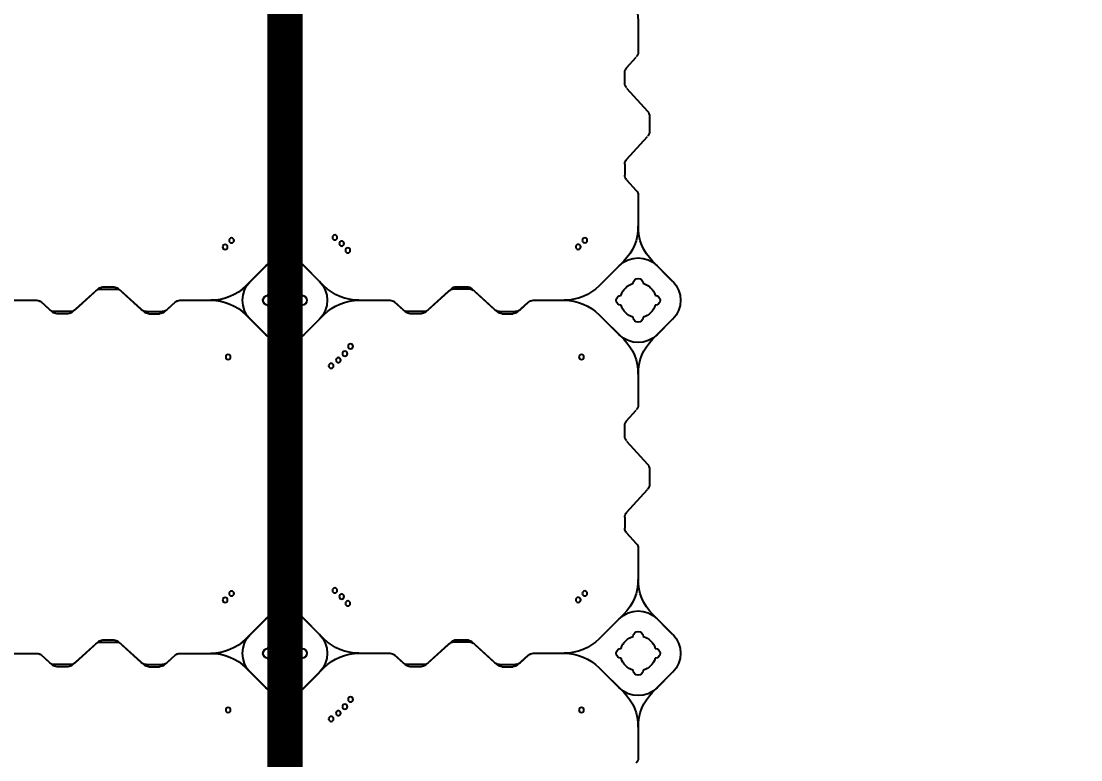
# Model space of a CAD drawing. Header units: millimetres. Extents: x -1612139 to -1260738, y 1141106 to 1536160.
# Drawn here: x -1323392 to -1321892, y 1265661 to 1266707 of the extents above; entities that cross this region are included whole.
import ezdxf

# ---------------------------------------------------------------- set-up
doc = ezdxf.new("R2010")
doc.units = ezdxf.units.MM
doc.header["$LTSCALE"] = 10
doc.layers.get('0').update_dxf_attribs({"linetype": 'CONTINUOUS'})
doc.layers.get('DEFPOINTS').update_dxf_attribs({"linetype": 'CONTINUOUS'})
doc.layers.add('W-FLOAT_BOWL浮筒', color=253, linetype='CONTINUOUS')
doc.styles.add('STANDARD_T3', font='simplex.shx', dxfattribs={"width": 0.7, "bigfont": 'gbcbig.shx'})
doc.dimstyles.new('W&&200', dxfattribs={"dimtxt": 700, "dimasz": 200, "dimexe": 500, "dimexo": 600, "dimgap": 200, "dimtad": 1, "dimdec": 0, "dimzin": 0, "dimdsep": 46, "dimtxsty": 'STANDARD_T3', "dimcen": 0.09, "dimclrd": 1, "dimclre": 1, "dimclrt": 7, "dimazin": 2, "dimtfac": 1, "dimtdec": 0, "dimtix": 1, "dimtmove": 2, "dimatfit": 3, "dimfxl": 100, "dimtolj": 1, "dimtzin": 0, "dimarcsym": 0})

# ---------------------------------------------------------------- blocks, each defined once
blk = doc.blocks.new('蓝色')
at = {"layer": 'W-FLOAT_BOWL浮筒', "color": 5}
for p, q in [((10006.3, -9894.9), (10006.3, -9850.9)), ((10006.3, -9894.9), (10006.3, -9851.1)), ((9951.1, -9979.1), (9985.8, -9944.4)), ((9957.5, -9972.8), (9985.8, -9944.5)), ((10061.6, -9979.1), (10026.8, -9944.4)), ((10055.2, -9972.8), (10026.8, -9944.5)), ((9979.5, -9950.8), (9951.2, -9979.1)), ((9957.5, -9972.7), (9979.4, -9950.8)), ((10033.2, -9950.8), (10055.2, -9972.7)), ((10033.2, -9950.8), (10061.5, -9979.1)), ((9673.5, -9986.2), (9661.6, -9997)), ((9677, -9983.2), (9661.8, -9997)), ((9702.5, -9983.6), (9680.2, -9983.6)), ((9699, -9980.6), (9683.7, -9980.6)), ((9705.7, -9983.2), (9738.5, -10013)), ((9709.2, -9986.2), (9742, -10016)), ((9803.5, -9986.2), (9770.7, -10016)), ((9807, -9983.2), (9774.2, -10013)), ((9810.2, -9983.6), (9832.5, -9983.6)), ((9813.7, -9980.6), (9829, -9980.6)), ((9835.7, -9983.2), (9850.9, -9997)), ((9839.2, -9986.2), (9851.1, -9997)), ((9610.9, -9999.6), (9655.1, -9999.6)), ((9610.9, -9999.6), (9654.9, -9999.6)), ((9857.6, -9999.6), (9901.6, -9999.6)), ((9857.8, -9999.6), (9901.6, -9999.6)), ((9745.2, -10015.6), (9767.5, -10015.6)), ((9748.7, -10018.6), (9764, -10018.6)), ((9985.8, -10054.9), (9951.1, -10020.1)), ((9979.5, -10048.4), (9951.2, -10020.1)), ((9979.4, -10048.4), (9957.5, -10026.5)), ((9957.5, -10026.5), (9985.8, -10054.8)), ((10026.8, -10054.9), (10061.6, -10020.1)), ((10055.2, -10026.5), (10026.8, -10054.8)), ((10033.2, -10048.4), (10061.5, -10020.1)), ((10055.2, -10026.5), (10033.2, -10048.4)), ((10006.3, -10148.4), (10006.3, -10104.2)), ((10006.3, -10148.2), (10006.3, -10104.2)), ((9992.9, -10166.8), (10003.7, -10154.9)), ((9989.9, -10170.3), (10003.7, -10155.1)), ((9987.3, -10192.3), (9987.3, -10177)), ((9990.3, -10195.8), (9990.3, -10173.5)), ((9989.9, -10199), (10019.7, -10231.8)), ((9992.9, -10202.5), (10022.7, -10235.3)), ((10022.3, -10260.8), (10022.3, -10238.5)), ((10025.3, -10257.3), (10025.3, -10242)), ((9989.9, -10300.3), (10019.7, -10267.5)), ((9992.9, -10296.8), (10022.7, -10264)), ((9990.3, -10303.5), (9990.3, -10325.8)), ((9987.3, -10307), (9987.3, -10322.3)), ((9989.9, -10329), (10003.7, -10344.2)), ((9992.9, -10332.5), (10003.7, -10344.4)), ((10006.3, -10394.9), (10006.3, -10350.9)), ((10006.3, -10394.9), (10006.3, -10351.1)), ((9951.1, -10479.1), (9985.8, -10444.4)), ((9979.5, -10450.8), (9951.2, -10479.1)), ((9957.5, -10472.8), (9985.8, -10444.5)), ((9957.5, -10472.7), (9979.4, -10450.8)), ((10061.6, -10479.1), (10026.8, -10444.4)), ((10055.2, -10472.8), (10026.8, -10444.5)), ((10033.2, -10450.8), (10055.2, -10472.7)), ((10033.2, -10450.8), (10061.5, -10479.1)), ((9677, -10483.2), (9661.8, -10497)), ((9702.5, -10483.6), (9680.2, -10483.6)), ((9699, -10480.6), (9683.7, -10480.6)), ((9705.7, -10483.2), (9738.5, -10513)), ((9807, -10483.2), (9774.2, -10513)), ((9810.2, -10483.6), (9832.5, -10483.6)), ((9813.7, -10480.6), (9829, -10480.6)), ((9835.7, -10483.2), (9850.9, -10497)), ((9610.9, -10499.6), (9655.1, -10499.6)), ((9610.9, -10499.6), (9654.9, -10499.6)), ((9673.5, -10486.2), (9661.6, -10497)), ((9709.2, -10486.2), (9742, -10516)), ((9803.5, -10486.2), (9770.7, -10516)), ((9839.2, -10486.2), (9851.1, -10497)), ((9857.6, -10499.6), (9901.6, -10499.6)), ((9857.8, -10499.6), (9901.6, -10499.6)), ((9745.2, -10515.6), (9767.5, -10515.6)), ((9748.7, -10518.6), (9764, -10518.6)), ((9985.8, -10554.9), (9951.1, -10520.1)), ((9979.5, -10548.4), (9951.2, -10520.1)), ((9979.4, -10548.4), (9957.5, -10526.5)), ((9957.5, -10526.5), (9985.8, -10554.8)), ((10026.8, -10554.9), (10061.6, -10520.1)), ((10055.2, -10526.5), (10026.8, -10554.8)), ((10033.2, -10548.4), (10061.5, -10520.1)), ((10055.2, -10526.5), (10033.2, -10548.4)), ((10006.3, -10648.4), (10006.3, -10604.2)), ((10006.3, -10648.2), (10006.3, -10604.2)), ((9989.9, -10670.3), (10003.7, -10655.1)), ((9992.9, -10666.8), (10003.7, -10654.9)), ((9987.3, -10692.3), (9987.3, -10677)), ((9990.3, -10695.8), (9990.3, -10673.5)), ((9989.9, -10699), (10019.7, -10731.8)), ((9992.9, -10702.5), (10022.7, -10735.3)), ((10022.3, -10760.8), (10022.3, -10738.5)), ((10025.3, -10757.3), (10025.3, -10742)), ((9989.9, -10800.3), (10019.7, -10767.5)), ((9992.9, -10796.8), (10022.7, -10764)), ((9987.3, -10807), (9987.3, -10822.3)), ((9990.3, -10803.5), (9990.3, -10825.8)), ((9989.9, -10829), (10003.7, -10844.2)), ((9992.9, -10832.5), (10003.7, -10844.4)), ((10006.3, -10894.9), (10006.3, -10850.9)), ((10006.3, -10894.9), (10006.3, -10851.1))]:
    blk.add_line(p, q, dxfattribs=at)
for centre in [(9926, -9919.3), (9921.6, -10075.2), (9930.8, -10084.4), (9926, -10419.3), (9921.6, -10575.2), (9930.8, -10584.4)]:
    blk.add_circle(centre, 3.5, dxfattribs=at)
for centre, radius, start, end in [((9996.3, -9850.9), 10, 0, 42.2737), ((9996.3, -9851.1), 10, 0, 42.2737), ((9936.3, -9894.9), 70, 315, 0), ((9936.3, -9895), 70, 315, 0), ((10076.3, -9894.9), 70, 180, 225), ((10076.3, -9895), 70, 180, 225), ((10006.3, -9977.7), 38, 45, 135), ((10006.4, -9977.7), 38, 45, 135), ((9984.4, -9999.6), 38, 135, 225), ((9984.4, -9999.7), 38, 135, 225), ((10006.3, -9975.6), 7, 0, 180), ((10006.3, -9975.6), 7, 0, 180), ((10006.3, -9975.6), 7, 0, 180), ((10006.3, -9975.6), 7, 0, 180), ((10028.3, -9999.6), 38, 315, 45), ((10028.3, -9999.7), 38, 315, 45), ((9680.2, -9993.6), 10, 90, 132.2737), ((9683.7, -9990.6), 10, 90, 132.2737), ((9699, -9990.6), 10, 47.7263, 90), ((9702.5, -9993.6), 10, 47.7263, 90), ((9810.2, -9993.6), 10, 90, 132.2737), ((9813.7, -9990.6), 10, 90, 132.2737), ((9829, -9990.6), 10, 47.7263, 90), ((9832.5, -9993.6), 10, 47.7263, 90), ((9901.6, -9929.6), 70, 270, 315), ((9901.7, -9929.6), 70, 270, 315), ((10006.3, -9999.6), 25, 106.2602, 163.7398), ((10006.3, -9999.6), 25, 106.2602, 163.7398), ((10006.3, -9999.6), 25, 106.2602, 163.7398), ((10006.3, -9999.6), 25, 106.2602, 163.7398), ((10006.3, -9999.6), 25, 16.2602, 73.7398), ((10006.3, -9999.6), 25, 16.2602, 73.7398), ((10006.3, -9999.6), 25, 16.2602, 73.7398), ((10006.3, -9999.6), 25, 16.2602, 73.7398), ((9654.9, -9989.6), 10, 270, 312.2737), ((9655.1, -9989.6), 10, 270, 312.2737), ((9857.6, -9989.6), 10, 227.7263, 270), ((9857.8, -9989.6), 10, 227.7263, 270), ((9901.6, -10069.6), 70, 45, 90), ((9901.7, -10069.6), 70, 45, 90), ((9982.3, -9999.6), 7, 90, 270), ((9982.3, -9999.6), 7, 90, 270), ((9982.3, -9999.6), 7, 90, 270), ((9982.3, -9999.6), 7, 90, 270), ((10030.3, -9999.6), 7, 270, 90), ((10030.3, -9999.6), 7, 270, 90), ((10030.3, -9999.6), 7, 270, 90), ((10030.3, -9999.6), 7, 270, 90), ((9745.2, -10005.6), 10, 227.7263, 270), ((9748.7, -10008.6), 10, 227.7263, 270), ((9764, -10008.6), 10, 270, 312.2737), ((9767.5, -10005.6), 10, 270, 312.2737), ((10006.3, -9999.6), 25, 196.2602, 253.7398), ((10006.3, -9999.6), 25, 196.2602, 253.7398), ((10006.3, -9999.6), 25, 196.2602, 253.7398), ((10006.3, -9999.6), 25, 196.2602, 253.7398), ((10006.3, -9999.6), 25, 286.2602, 343.7398), ((10006.3, -9999.6), 25, 286.2602, 343.7398), ((10006.3, -9999.6), 25, 286.2602, 343.7398), ((10006.3, -9999.6), 25, 286.2602, 343.7398), ((10006.3, -10023.6), 7, 180, 0), ((10006.3, -10023.6), 7, 180, 0), ((10006.3, -10023.6), 7, 180, 0), ((10006.3, -10023.6), 7, 180, 0), ((10006.3, -10021.6), 38, 225, 315), ((10006.4, -10021.6), 38, 225, 315), ((9936.3, -10104.3), 70, 0, 45), ((9936.3, -10104.3), 70, 0, 45), ((10076.3, -10104.3), 70, 135, 180), ((10076.3, -10104.3), 70, 135, 180), ((9996.3, -10148.2), 10, 317.7263, 0), ((9996.3, -10148.4), 10, 317.7263, 0), ((10000.3, -10173.5), 10, 137.7263, 180), ((9997.3, -10177), 10, 137.7263, 180), ((9997.3, -10192.3), 10, 180, 222.2737), ((10000.3, -10195.8), 10, 180, 222.2737), ((10012.3, -10238.5), 10, 0, 42.2737), ((10015.3, -10242), 10, 0, 42.2737), ((10015.3, -10257.3), 10, 317.7263, 0), ((10012.3, -10260.8), 10, 317.7263, 0), ((9997.3, -10307), 10, 137.7263, 180), ((10000.3, -10303.5), 10, 137.7263, 180), ((9997.3, -10322.3), 10, 180, 222.2737), ((10000.3, -10325.8), 10, 180, 222.2737), ((9996.3, -10350.9), 10, 0, 42.2737), ((9996.3, -10351.1), 10, 0, 42.2737), ((9936.3, -10394.9), 70, 315, 0), ((9936.3, -10395), 70, 315, 0), ((10076.3, -10394.9), 70, 180, 225), ((10076.3, -10395), 70, 180, 225), ((10006.3, -10477.7), 38, 45, 135), ((10006.4, -10477.7), 38, 45, 135), ((10006.3, -10475.6), 7, 0, 180), ((10006.3, -10475.6), 7, 0, 180), ((10006.3, -10475.6), 7, 0, 180), ((10006.3, -10475.6), 7, 0, 180), ((9680.2, -10493.6), 10, 90, 132.2737), ((9683.7, -10490.6), 10, 90, 132.2737), ((9699, -10490.6), 10, 47.7263, 90), ((9702.5, -10493.6), 10, 47.7263, 90), ((9810.2, -10493.6), 10, 90, 132.2737), ((9813.7, -10490.6), 10, 90, 132.2737), ((9829, -10490.6), 10, 47.7263, 90), ((9832.5, -10493.6), 10, 47.7263, 90), ((9901.6, -10429.6), 70, 270, 315), ((9901.7, -10429.6), 70, 270, 315), ((9984.4, -10499.6), 38, 135, 225), ((9984.4, -10499.7), 38, 135, 225), ((10006.3, -10499.6), 25, 106.2602, 163.7398), ((10006.3, -10499.6), 25, 106.2602, 163.7398), ((10006.3, -10499.6), 25, 106.2602, 163.7398), ((10006.3, -10499.6), 25, 106.2602, 163.7398), ((10006.3, -10499.6), 25, 16.2602, 73.7398), ((10006.3, -10499.6), 25, 16.2602, 73.7398), ((10006.3, -10499.6), 25, 16.2602, 73.7398), ((10006.3, -10499.6), 25, 16.2602, 73.7398), ((10028.3, -10499.6), 38, 315, 45), ((10028.3, -10499.7), 38, 315, 45), ((9654.9, -10489.6), 10, 270, 312.2737), ((9655.1, -10489.6), 10, 270, 312.2737), ((9857.6, -10489.6), 10, 227.7263, 270), ((9857.8, -10489.6), 10, 227.7263, 270), ((9901.6, -10569.6), 70, 45, 90), ((9901.7, -10569.6), 70, 45, 90), ((9982.3, -10499.6), 7, 90, 270), ((9982.3, -10499.6), 7, 90, 270), ((9982.3, -10499.6), 7, 90, 270), ((9982.3, -10499.6), 7, 90, 270), ((10030.3, -10499.6), 7, 270, 90), ((10030.3, -10499.6), 7, 270, 90), ((10030.3, -10499.6), 7, 270, 90), ((10030.3, -10499.6), 7, 270, 90), ((9745.2, -10505.6), 10, 227.7263, 270), ((9767.5, -10505.6), 10, 270, 312.2737), ((10006.3, -10499.6), 25, 196.2602, 253.7398), ((10006.3, -10499.6), 25, 196.2602, 253.7398), ((10006.3, -10499.6), 25, 196.2602, 253.7398), ((10006.3, -10499.6), 25, 196.2602, 253.7398), ((10006.3, -10499.6), 25, 286.2602, 343.7398), ((10006.3, -10499.6), 25, 286.2602, 343.7398), ((10006.3, -10499.6), 25, 286.2602, 343.7398), ((10006.3, -10499.6), 25, 286.2602, 343.7398), ((9748.7, -10508.6), 10, 227.7263, 270), ((9764, -10508.6), 10, 270, 312.2737), ((10006.3, -10523.6), 7, 180, 0), ((10006.3, -10523.6), 7, 180, 0), ((10006.3, -10523.6), 7, 180, 0), ((10006.3, -10523.6), 7, 180, 0), ((10006.3, -10521.6), 38, 225, 315), ((10006.4, -10521.6), 38, 225, 315), ((9936.3, -10604.3), 70, 0, 45), ((9936.3, -10604.3), 70, 0, 45), ((10076.3, -10604.3), 70, 135, 180), ((10076.3, -10604.3), 70, 135, 180), ((9996.3, -10648.2), 10, 317.7263, 0), ((9996.3, -10648.4), 10, 317.7263, 0), ((9997.3, -10677), 10, 137.7263, 180), ((10000.3, -10673.5), 10, 137.7263, 180), ((9997.3, -10692.3), 10, 180, 222.2737), ((10000.3, -10695.8), 10, 180, 222.2737), ((10012.3, -10738.5), 10, 0, 42.2737), ((10015.3, -10742), 10, 0, 42.2737), ((10012.3, -10760.8), 10, 317.7263, 0), ((10015.3, -10757.3), 10, 317.7263, 0), ((10000.3, -10803.5), 10, 137.7263, 180), ((9997.3, -10807), 10, 137.7263, 180), ((9997.3, -10822.3), 10, 180, 222.2737), ((10000.3, -10825.8), 10, 180, 222.2737), ((9996.3, -10850.9), 10, 0, 42.2737), ((9996.3, -10851.1), 10, 0, 42.2737), ((9936.3, -10894.9), 70, 315, 0), ((10076.3, -10894.9), 70, 180, 225)]:
    blk.add_arc(centre, radius, start, end, dxfattribs=at)
blk = doc.blocks.new('橙色')
at = {"layer": 'W-FLOAT_BOWL浮筒', "color": 30}
for p, q in [((10500, -9395.3), (10500, -9351.5)), ((11000, -9395.3), (11000, -9351.3)), ((10451.2, -9473.2), (10479.5, -9444.8)), ((10555.2, -9479.5), (10520.5, -9444.8)), ((10944.8, -9479.5), (10979.5, -9444.8)), ((11048.8, -9473.2), (11020.5, -9444.8)), ((10451.2, -9473.1), (10473.1, -9451.2)), ((10526.8, -9451.2), (10555.2, -9479.5)), ((10973.2, -9451.2), (10944.8, -9479.5)), ((11026.9, -9451.2), (11048.8, -9473.1)), ((10667.1, -9486.6), (10655.3, -9497.4)), ((10670.6, -9483.6), (10655.5, -9497.4)), ((10696.1, -9484), (10673.9, -9484)), ((10692.6, -9481), (10677.4, -9481)), ((10699.4, -9483.6), (10732.1, -9513.4)), ((10702.9, -9486.6), (10735.6, -9516.4)), ((10797.1, -9486.6), (10764.4, -9516.4)), ((10800.6, -9483.6), (10767.9, -9513.4)), ((10803.9, -9484), (10826.1, -9484)), ((10807.4, -9481), (10822.6, -9481)), ((10829.4, -9483.6), (10844.5, -9497.4)), ((10832.9, -9486.6), (10844.7, -9497.4)), ((10604.6, -9500), (10648.7, -9500)), ((10604.6, -9500), (10648.5, -9500)), ((10851.3, -9500), (10895.3, -9500)), ((10851.5, -9500), (10895.3, -9500)), ((10520.5, -9555.2), (10555.2, -9520.5)), ((10526.8, -9548.8), (10555.2, -9520.5)), ((10738.9, -9516), (10761.1, -9516)), ((10742.4, -9519), (10757.6, -9519)), ((10973.2, -9548.8), (10944.8, -9520.5)), ((10979.5, -9555.2), (10944.8, -9520.5)), ((10451.2, -9526.8), (10479.5, -9555.2)), ((10473.1, -9548.8), (10451.2, -9526.9)), ((11048.8, -9526.8), (11020.5, -9555.2)), ((11048.8, -9526.9), (11026.9, -9548.8)), ((10500, -9648.5), (10500, -9604.6)), ((11000, -9648.7), (11000, -9604.6)), ((10486.6, -9667.1), (10497.4, -9655.3)), ((10983.6, -9670.6), (10997.4, -9655.5)), ((10484, -9696.1), (10484, -9673.9)), ((10981, -9692.6), (10981, -9677.4)), ((10486.6, -9702.9), (10516.4, -9735.6)), ((10983.6, -9699.4), (11013.4, -9732.1)), ((10519, -9757.6), (10519, -9742.4)), ((11016, -9761.1), (11016, -9738.9)), ((10486.6, -9797.1), (10516.4, -9764.4)), ((10983.6, -9800.6), (11013.4, -9767.9)), ((10484, -9803.9), (10484, -9826.1)), ((10981, -9807.4), (10981, -9822.6)), ((10486.6, -9832.9), (10497.4, -9844.7)), ((10983.6, -9829.4), (10997.4, -9844.5)), ((10500, -9895.3), (10500, -9851.5)), ((11000, -9895.3), (11000, -9851.3)), ((10451.2, -9973.2), (10479.5, -9944.8)), ((10555.2, -9979.5), (10520.5, -9944.8)), ((10944.8, -9979.5), (10979.5, -9944.8)), ((11048.8, -9973.2), (11020.5, -9944.8)), ((10451.2, -9973.1), (10473.1, -9951.2)), ((10526.8, -9951.2), (10555.2, -9979.5)), ((10973.2, -9951.2), (10944.8, -9979.5)), ((11026.9, -9951.2), (11048.8, -9973.1)), ((10667.1, -9986.6), (10655.3, -9997.4)), ((10670.6, -9983.6), (10655.5, -9997.4)), ((10696.1, -9984), (10673.9, -9984)), ((10692.6, -9981), (10677.4, -9981)), ((10699.4, -9983.6), (10732.1, -10013.4)), ((10702.9, -9986.6), (10735.6, -10016.4)), ((10797.1, -9986.6), (10764.4, -10016.4)), ((10800.6, -9983.6), (10767.9, -10013.4)), ((10803.9, -9984), (10826.1, -9984)), ((10807.4, -9981), (10822.6, -9981)), ((10829.4, -9983.6), (10844.5, -9997.4)), ((10832.9, -9986.6), (10844.7, -9997.4)), ((10604.6, -10000), (10648.7, -10000)), ((10604.6, -10000), (10648.5, -10000)), ((10851.3, -10000), (10895.3, -10000)), ((10851.5, -10000), (10895.3, -10000)), ((10738.9, -10016), (10761.1, -10016)), ((10742.4, -10019), (10757.6, -10019)), ((10451.2, -10026.8), (10479.5, -10055.2)), ((10473.1, -10048.8), (10451.2, -10026.9)), ((10520.5, -10055.2), (10555.2, -10020.5)), ((10526.8, -10048.8), (10555.2, -10020.5)), ((10973.2, -10048.8), (10944.8, -10020.5)), ((10979.5, -10055.2), (10944.8, -10020.5)), ((11048.8, -10026.8), (11020.5, -10055.2)), ((11048.8, -10026.9), (11026.9, -10048.8)), ((10500, -10148.5), (10500, -10104.6)), ((11000, -10148.7), (11000, -10104.6)), ((10486.6, -10167.1), (10497.4, -10155.3)), ((10983.6, -10170.6), (10997.4, -10155.5)), ((10484, -10196.1), (10484, -10173.9)), ((10981, -10192.6), (10981, -10177.4)), ((10983.6, -10199.4), (11013.4, -10232.1)), ((10486.6, -10202.9), (10516.4, -10235.6)), ((10519, -10257.6), (10519, -10242.4)), ((11016, -10261.1), (11016, -10238.9)), ((10486.6, -10297.1), (10516.4, -10264.4)), ((10983.6, -10300.6), (11013.4, -10267.9)), ((10484, -10303.9), (10484, -10326.1)), ((10981, -10307.4), (10981, -10322.6)), ((10486.6, -10332.9), (10497.4, -10344.7)), ((10983.6, -10329.4), (10997.4, -10344.5)), ((10500, -10395.3), (10500, -10351.5)), ((11000, -10395.3), (11000, -10351.3))]:
    blk.add_line(p, q, dxfattribs=at)
for centre in [(10565.3, -9407.1), (10575.6, -9415.2), (10919.7, -9419.7), (10584.8, -9424.4), (10592.9, -9434.7), (10589, -9570.6), (10580.3, -9580.3), (10915.2, -9575.6), (10924.4, -9584.8), (10570.6, -9589), (10565.3, -9907.1), (10575.6, -9915.2), (10584.8, -9924.4), (10919.7, -9919.7), (10592.9, -9934.7), (10580.3, -10080.3), (10589, -10070.6), (10915.2, -10075.6), (10570.6, -10089), (10924.4, -10084.8)]:
    blk.add_circle(centre, 3.5, dxfattribs=at)
for centre, radius, start, end in [((10490, -9351.5), 10, 0, 42.2737), ((10990, -9351.3), 10, 0, 42.2737), ((10430, -9395.3), 70, 315, 0), ((10570, -9395.3), 70, 180, 225), ((10930, -9395.3), 70, 315, 0), ((11070, -9395.3), 70, 180, 225), ((10500, -9478), 38, 45, 135), ((11000, -9478), 38, 45, 135), ((10478, -9500), 38, 135, 225), ((10478, -9500), 38, 135, 225), ((10500, -9500), 25, 106.2602, 163.7398), ((10500, -9500), 25, 106.2602, 163.7398), ((10500, -9476), 7, 0, 180), ((10500, -9476), 7, 0, 180), ((10500, -9500), 25, 16.2602, 73.7398), ((10500, -9500), 25, 16.2602, 73.7398), ((10604.7, -9430), 70, 225, 270), ((10604.7, -9430), 70, 225, 270), ((10895.3, -9430), 70, 270, 315), ((10895.3, -9430), 70, 270, 315), ((11000, -9500), 25, 106.2602, 163.7398), ((11000, -9500), 25, 106.2602, 163.7398), ((11000, -9476), 7, 0, 180), ((11000, -9476), 7, 0, 180), ((11000, -9500), 25, 16.2602, 73.7398), ((11000, -9500), 25, 16.2602, 73.7398), ((11022, -9500), 38, 315, 45), ((11022, -9500), 38, 315, 45), ((10476, -9500), 7, 90, 270), ((10476, -9500), 7, 90, 270), ((10524, -9500), 7, 270, 90), ((10524, -9500), 7, 270, 90), ((10673.9, -9494), 10, 90, 132.2737), ((10677.4, -9491), 10, 90, 132.2737), ((10692.6, -9491), 10, 47.7263, 90), ((10696.1, -9494), 10, 47.7263, 90), ((10803.9, -9494), 10, 90, 132.2737), ((10807.4, -9491), 10, 90, 132.2737), ((10822.6, -9491), 10, 47.7263, 90), ((10826.1, -9494), 10, 47.7263, 90), ((10976, -9500), 7, 90, 270), ((10976, -9500), 7, 90, 270), ((11024, -9500), 7, 270, 90), ((11024, -9500), 7, 270, 90), ((10500, -9500), 25, 196.2602, 253.7398), ((10500, -9500), 25, 196.2602, 253.7398), ((10500, -9500), 25, 286.2602, 343.7398), ((10500, -9500), 25, 286.2602, 343.7398), ((10604.7, -9570), 70, 90, 135), ((10604.7, -9570), 70, 90, 135), ((10648.5, -9490), 10, 270, 312.2737), ((10648.7, -9490), 10, 270, 312.2737), ((10851.3, -9490), 10, 227.7263, 270), ((10851.5, -9490), 10, 227.7263, 270), ((10895.3, -9570), 70, 45, 90), ((10895.3, -9570), 70, 45, 90), ((11000, -9500), 25, 196.2602, 253.7398), ((11000, -9500), 25, 196.2602, 253.7398), ((11000, -9500), 25, 286.2602, 343.7398), ((11000, -9500), 25, 286.2602, 343.7398), ((10500, -9524), 7, 180, 0), ((10500, -9524), 7, 180, 0), ((10738.9, -9506), 10, 227.7263, 270), ((10742.4, -9509), 10, 227.7263, 270), ((10757.6, -9509), 10, 270, 312.2737), ((10761.1, -9506), 10, 270, 312.2737), ((11000, -9524), 7, 180, 0), ((11000, -9524), 7, 180, 0), ((10500, -9522), 38, 225, 315), ((11000, -9522), 38, 225, 315), ((10430, -9604.7), 70, 0, 45), ((10570, -9604.7), 70, 135, 180), ((10930, -9604.7), 70, 0, 45), ((11070, -9604.7), 70, 135, 180), ((10490, -9648.5), 10, 317.7263, 0), ((10990, -9648.7), 10, 317.7263, 0), ((10494, -9673.9), 10, 137.7263, 180), ((10991, -9677.4), 10, 137.7263, 180), ((10494, -9696.1), 10, 180, 222.2737), ((10991, -9692.6), 10, 180, 222.2737), ((11006, -9738.9), 10, 0, 42.2737), ((10509, -9742.4), 10, 0, 42.2737), ((10509, -9757.6), 10, 317.7263, 0), ((11006, -9761.1), 10, 317.7263, 0), ((10494, -9803.9), 10, 137.7263, 180), ((10991, -9807.4), 10, 137.7263, 180), ((10991, -9822.6), 10, 180, 222.2737), ((10494, -9826.1), 10, 180, 222.2737), ((10490, -9851.5), 10, 0, 42.2737), ((10990, -9851.3), 10, 0, 42.2737), ((10430, -9895.3), 70, 315, 0), ((10570, -9895.3), 70, 180, 225), ((10930, -9895.3), 70, 315, 0), ((11070, -9895.3), 70, 180, 225), ((10500, -9978), 38, 45, 135), ((11000, -9978), 38, 45, 135), ((10478, -10000), 38, 135, 225), ((10478, -10000), 38, 135, 225), ((10500, -9976), 7, 0, 180), ((10500, -9976), 7, 0, 180), ((11000, -9976), 7, 0, 180), ((11000, -9976), 7, 0, 180), ((11022, -10000), 38, 315, 45), ((11022, -10000), 38, 315, 45), ((10500, -10000), 25, 106.2602, 163.7398), ((10500, -10000), 25, 106.2602, 163.7398), ((10500, -10000), 25, 16.2602, 73.7398), ((10500, -10000), 25, 16.2602, 73.7398), ((10604.7, -9930), 70, 225, 270), ((10604.7, -9930), 70, 225, 270), ((10673.9, -9994), 10, 90, 132.2737), ((10677.4, -9991), 10, 90, 132.2737), ((10692.6, -9991), 10, 47.7263, 90), ((10696.1, -9994), 10, 47.7263, 90), ((10803.9, -9994), 10, 90, 132.2737), ((10807.4, -9991), 10, 90, 132.2737), ((10822.6, -9991), 10, 47.7263, 90), ((10826.1, -9994), 10, 47.7263, 90), ((10895.3, -9930), 70, 270, 315), ((10895.3, -9930), 70, 270, 315), ((11000, -10000), 25, 106.2602, 163.7398), ((11000, -10000), 25, 106.2602, 163.7398), ((11000, -10000), 25, 16.2602, 73.7398), ((11000, -10000), 25, 16.2602, 73.7398), ((10476, -10000), 7, 90, 270), ((10476, -10000), 7, 90, 270), ((10524, -10000), 7, 270, 90), ((10524, -10000), 7, 270, 90), ((10604.7, -10070), 70, 90, 135), ((10604.7, -10070), 70, 90, 135), ((10648.5, -9990), 10, 270, 312.2737), ((10648.7, -9990), 10, 270, 312.2737), ((10851.3, -9990), 10, 227.7263, 270), ((10851.5, -9990), 10, 227.7263, 270), ((10895.3, -10070), 70, 45, 90), ((10895.3, -10070), 70, 45, 90), ((10976, -10000), 7, 90, 270), ((10976, -10000), 7, 90, 270), ((11024, -10000), 7, 270, 90), ((11024, -10000), 7, 270, 90), ((10500, -10000), 25, 196.2602, 253.7398), ((10500, -10000), 25, 196.2602, 253.7398), ((10500, -10000), 25, 286.2602, 343.7398), ((10500, -10000), 25, 286.2602, 343.7398), ((10738.9, -10006), 10, 227.7263, 270), ((10742.4, -10009), 10, 227.7263, 270), ((10757.6, -10009), 10, 270, 312.2737), ((10761.1, -10006), 10, 270, 312.2737), ((11000, -10000), 25, 196.2602, 253.7398), ((11000, -10000), 25, 196.2602, 253.7398), ((11000, -10000), 25, 286.2602, 343.7398), ((11000, -10000), 25, 286.2602, 343.7398), ((10500, -10024), 7, 180, 0), ((10500, -10024), 7, 180, 0), ((11000, -10024), 7, 180, 0), ((11000, -10024), 7, 180, 0), ((10500, -10022), 38, 225, 315), ((11000, -10022), 38, 225, 315), ((10430, -10104.7), 70, 0, 45), ((10570, -10104.7), 70, 135, 180), ((10930, -10104.7), 70, 0, 45), ((11070, -10104.7), 70, 135, 180), ((10490, -10148.5), 10, 317.7263, 0), ((10990, -10148.7), 10, 317.7263, 0), ((10494, -10173.9), 10, 137.7263, 180), ((10991, -10177.4), 10, 137.7263, 180), ((10494, -10196.1), 10, 180, 222.2737), ((10991, -10192.6), 10, 180, 222.2737), ((10509, -10242.4), 10, 0, 42.2737), ((11006, -10238.9), 10, 0, 42.2737), ((10509, -10257.6), 10, 317.7263, 0), ((11006, -10261.1), 10, 317.7263, 0), ((10494, -10303.9), 10, 137.7263, 180), ((10991, -10307.4), 10, 137.7263, 180), ((10494, -10326.1), 10, 180, 222.2737), ((10991, -10322.6), 10, 180, 222.2737), ((10490, -10351.5), 10, 0, 42.2737), ((10990, -10351.3), 10, 0, 42.2737), ((10570, -10395.3), 70, 180, 225), ((10930, -10395.3), 70, 315, 0)]:
    blk.add_arc(centre, radius, start, end, dxfattribs=at)
blk = doc.blocks.new('*D183')
at = {"color": 1, "lineweight": -2, "transparency": 16777216}
for p, q in [((-1333518.8, 1271320.9), (-1333518.8, 1271920.9)), ((-1311518.8, 1271320.9), (-1311518.8, 1271920.9)), ((-1333318.8, 1271420.9), (-1311718.8, 1271420.9))]:
    blk.add_line(p, q, dxfattribs=at)
at = {"color": 1, "transparency": 16777216}
for points in [[(-1333318.8, 1271454.3), (-1333318.8, 1271387.6), (-1333518.8, 1271420.9)], [(-1311718.8, 1271454.3), (-1311718.8, 1271387.6), (-1311518.8, 1271420.9)]]:
    blk.add_solid(points, dxfattribs=at)
at = {"layer": 'DEFPOINTS', "color": 0, "transparency": 16777216}
for p in [(-1311518.8, 1271420.9), (-1333518.8, 1256311.5), (-1311518.8, 1253811.5)]:
    blk.add_point(p, dxfattribs=at)
at = {"color": 7, "transparency": 16777216, "insert": (-1321828.2, 1271970.9), "char_height": 700, "attachment_point": 5, "style": 'STANDARD_T3'}
blk.add_mtext('\\A1;22000', dxfattribs=at)

msp = doc.modelspace()

# ---------------------------------------------------------------- linework, layer by layer
at = {"color": 6, "const_width": 50}
msp.add_lwpolyline([(-1333018.8, 1255811.5), (-1324018.8, 1255811.5), (-1324018.8, 1267811.5), (-1323018.8, 1267811.5), (-1323018.8, 1255811.5), (-1313018.8, 1255811.5), (-1313018.8, 1267811.5), (-1312018.8, 1267811.5), (-1312018.8, 1253811.5)], dxfattribs=at)

# ---------------------------------------------------------------- block references
at = {"xscale": -1, "rotation": 180}
for name, p in [('橙色', (-1333518.8, 1256311.5)), ('蓝色', (-1333025.2, 1255811.8))]:
    msp.add_blockref(name, p, dxfattribs=at)

# ---------------------------------------------------------------- dimensions: what is measured, and where the dimension line sits
dim = msp.add_linear_dim(base=(-1311518.8, 1271420.9), p1=(-1333518.8, 1256311.5), p2=(-1311518.8, 1253811.5), dimstyle='W&&200', override={"dimfxlon": 1})
dim.commit()
dim.dimension.update_dxf_attribs({"geometry": '*D183', "text_midpoint": (-1321828.2, 1271970.9), "dimtype": 160})

doc.saveas('drawing.dxf')
